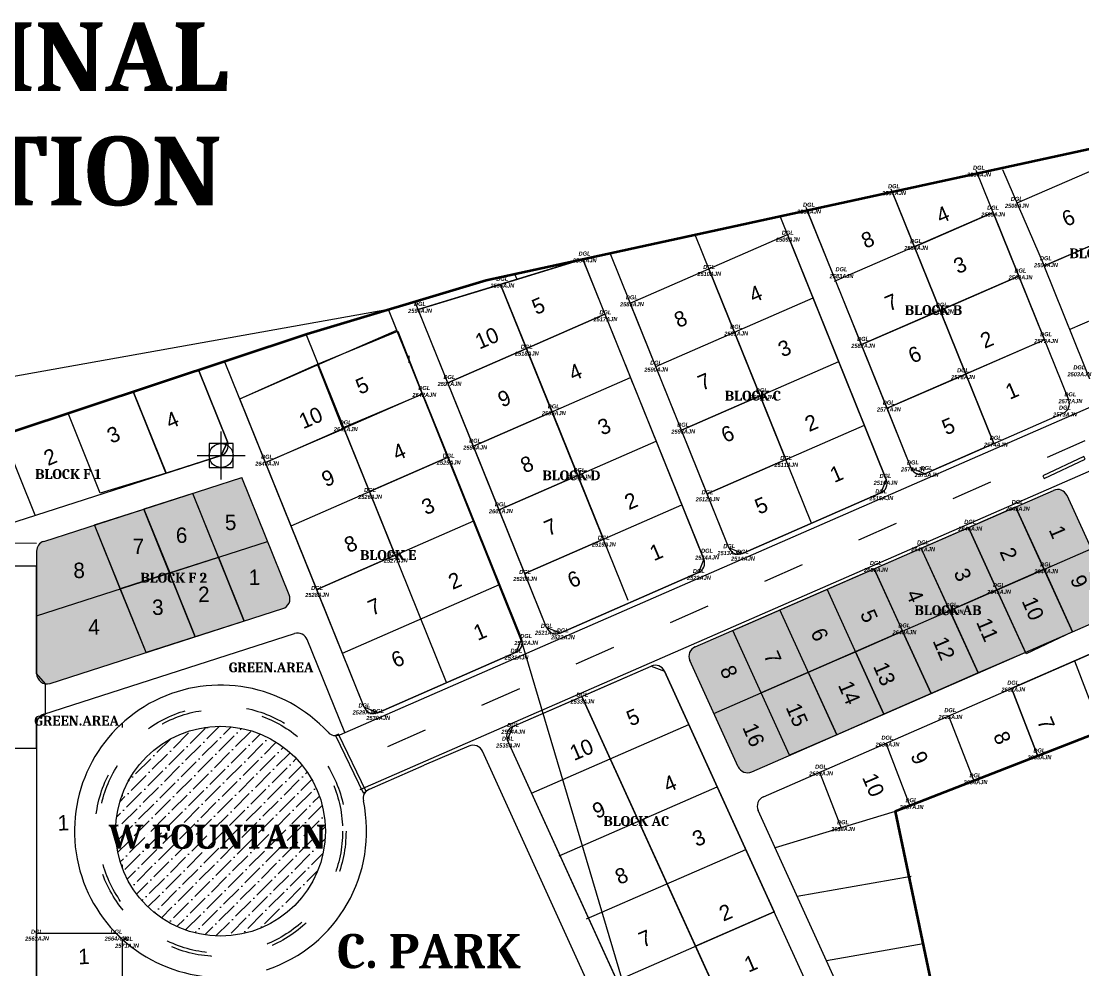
# Model space of a CAD drawing. Header units: metres. Extents: x 527079 to 600981, y 729644 to 782828.
# Drawn here: x 596223.4 to 596532.9, y 731882.8 to 732159.4 of the extents above; entities that cross this region are included whole.
import ezdxf

# ---------------------------------------------------------------- set-up
doc = ezdxf.new("R2010")
doc.units = ezdxf.units.M
doc.header["$MEASUREMENT"] = 0
doc.header["$PDMODE"] = 98
doc.header["$PDSIZE"] = 7
doc.linetypes.add('ACAD_ISO03W100', pattern=[30, 12, -18])
doc.layers.add('KETU_EPE_BOUNDARY', color=7, linetype='Continuous', lineweight=140, true_color=0xffffff)

msp = doc.modelspace()

# ---------------------------------------------------------------- hatches: boundary and pattern name
at = {"true_color": 0x293189}
h = msp.add_hatch(color=177, dxfattribs=at)
h.dxf.hatch_style = 1
h.paths.add_polyline_path([(596009.49974, 731972.44145), (595989.49883, 731972.44145), (595989.35586, 731957.44145), (596009.35677, 731957.44145)], flags=17)
h.paths.add_polyline_path([(596009.64271, 731987.44145), (595989.6418, 731987.44145), (595989.49883, 731972.44145), (596009.49974, 731972.44145)], flags=16)
h.paths.add_polyline_path([(596009.78568, 732002.44145), (595989.78477, 732002.44145), (595989.6418, 731987.44145), (596009.64271, 731987.44145)], flags=16)
h.paths.add_polyline_path([(596009.99298, 732024.19058, 0.374211434), (596007.43553, 732027.18637), (595990.04534, 732029.77927), (595989.78477, 732002.44145), (596009.78568, 732002.44145)], flags=16)
h.paths.add_polyline_path([(595990.04534, 732029.77927), (595973.48224, 732032.24885, 0.455380119), (595970.03996, 732029.31024), (595969.78386, 732002.44145), (595989.78477, 732002.44145)])
h.paths.add_polyline_path([(596009.99298, 732024.19058, 0.374211434), (596007.43553, 732027.18637), (595990.04534, 732029.77927), (595989.78477, 732002.44145), (595989.21289, 731942.44145), (596009.2138, 731942.44145)])
h.paths.add_polyline_path([(596009.2138, 731942.44145), (595989.21289, 731942.44145), (595989.06992, 731927.44145), (596006.09929, 731927.44145, 0.411424723), (596009.09915, 731930.41286)])
h.paths.add_polyline_path([(596057.50192, 731972.44145), (596037.50101, 731972.44145), (596037.35804, 731957.44145), (596057.35895, 731957.44145)])
h.paths.add_polyline_path([(595989.21289, 731942.44145), (595969.21198, 731942.44145), (595969.09788, 731930.47005, 0.417007912), (595972.09774, 731927.44145), (595989.06992, 731927.44145)])
h.paths.add_polyline_path([(595989.35586, 731957.44145), (595969.35495, 731957.44145), (595969.21198, 731942.44145), (595989.21289, 731942.44145)])
h.paths.add_polyline_path([(595989.49883, 731972.44145), (595969.49792, 731972.44145), (595969.35495, 731957.44145), (595989.35586, 731957.44145)])
h.paths.add_polyline_path([(595989.6418, 731987.44145), (595969.64089, 731987.44145), (595969.49792, 731972.44145), (595989.49883, 731972.44145)])
h.paths.add_polyline_path([(595989.78477, 732002.44145), (595969.78386, 732002.44145), (595969.64089, 731987.44145), (595989.6418, 731987.44145)])
h.paths.add_polyline_path([(596009.99298, 732024.19058, 0.374211434), (596007.43553, 732027.18637), (595990.04534, 732029.77927), (595989.35586, 731957.44145), (596009.35677, 731957.44145)], flags=17)
h.paths.add_polyline_path([(596037.35804, 731957.44145), (596017.35713, 731957.44145), (596017.21416, 731942.44145), (596037.21507, 731942.44145)])
h.paths.add_polyline_path([(596037.50101, 731972.44145), (596017.5001, 731972.44145), (596017.35713, 731957.44145), (596037.35804, 731957.44145)])
h.paths.add_polyline_path([(596037.64398, 731987.44145), (596017.64307, 731987.44145), (596017.5001, 731972.44145), (596037.50101, 731972.44145)])
h.paths.add_polyline_path([(596037.78695, 732002.44145), (596017.78604, 732002.44145), (596017.64307, 731987.44145), (596037.64398, 731987.44145)])
h.paths.add_polyline_path([(596057.92704, 732017.04355, 0.374211434), (596055.36959, 732020.03934), (596037.9794, 732022.63224), (596037.64398, 731987.44145), (596057.64489, 731987.44145)])
h.paths.add_polyline_path([(596057.64489, 731987.44145), (596037.64398, 731987.44145), (596037.50101, 731972.44145), (596057.50192, 731972.44145)])
h.paths.add_polyline_path([(596057.35895, 731957.44145), (596037.35804, 731957.44145), (596037.21507, 731942.44145), (596057.21598, 731942.44145)])
h.paths.add_polyline_path([(596057.21598, 731942.44145), (596037.21507, 731942.44145), (596037.0721, 731927.44145), (596054.10147, 731927.44145, 0.411424723), (596057.10133, 731930.41286)])
h.paths.add_polyline_path([(596037.21507, 731942.44145), (596017.21416, 731942.44145), (596017.10006, 731930.47005, 0.417007912), (596020.09992, 731927.44145), (596037.0721, 731927.44145)])
h.paths.add_polyline_path([(596085.21725, 731942.44145), (596065.21634, 731942.44145), (596065.10224, 731930.47005, 0.417007912), (596068.1021, 731927.44145), (596085.07428, 731927.44145)])
h.paths.add_polyline_path([(596105.21816, 731942.44145), (596085.21725, 731942.44145), (596085.07428, 731927.44145), (596102.10365, 731927.44145, 0.411424723), (596105.10351, 731930.41286)])
h.paths.add_polyline_path([(596105.36113, 731957.44145), (596085.36022, 731957.44145), (596085.21725, 731942.44145), (596105.21816, 731942.44145)])
h.paths.add_polyline_path([(596105.5041, 731972.44145), (596085.50319, 731972.44145), (596085.36022, 731957.44145), (596105.36113, 731957.44145)])
h.paths.add_polyline_path([(596105.64707, 731987.44145), (596085.64616, 731987.44145), (596085.50319, 731972.44145), (596105.5041, 731972.44145)])
h.paths.add_polyline_path([(596105.79004, 732002.44145), (596085.78913, 732002.44145), (596085.64616, 731987.44145), (596105.64707, 731987.44145)])
h.paths.add_polyline_path([(596085.78913, 732002.44145), (596065.78823, 732002.44145), (596065.64525, 731987.44145), (596085.64616, 731987.44145)])
h.paths.add_polyline_path([(596085.64616, 731987.44145), (596065.64525, 731987.44145), (596065.50228, 731972.44145), (596085.50319, 731972.44145)])
h.paths.add_polyline_path([(596085.50319, 731972.44145), (596065.50228, 731972.44145), (596065.35931, 731957.44145), (596085.36022, 731957.44145)])
h.paths.add_polyline_path([(596085.36022, 731957.44145), (596065.35931, 731957.44145), (596065.21634, 731942.44145), (596085.21725, 731942.44145)])
h.paths.add_polyline_path([(596037.9794, 732022.63224), (596021.4163, 732025.10182, 0.455380119), (596017.97402, 732022.16321), (596017.78604, 732002.44145), (596037.78695, 732002.44145)])
h.paths.add_polyline_path([(596312.88033, 731742.44145), (596292.88033, 731742.44145), (596292.88033, 731727.44145), (596312.88033, 731727.44145)])
h.paths.add_polyline_path([(596312.88033, 731727.44145), (596292.88033, 731727.44145), (596292.88033, 731712.44145), (596312.88033, 731712.44145)])
h.paths.add_polyline_path([(596312.88033, 731712.44145), (596292.88033, 731712.44145), (596292.88033, 731697.44145), (596312.88033, 731697.44145)])
h.paths.add_polyline_path([(596312.88033, 731697.44145), (596292.88033, 731697.44145), (596292.88033, 731682.44145), (596312.88033, 731682.44145)])
h.paths.add_polyline_path([(596312.88033, 731682.44145), (596292.88033, 731682.44145), (596292.88033, 731667.44145), (596312.88033, 731667.44145)])
h.paths.add_polyline_path([(596312.88033, 731667.44145), (596292.88033, 731667.44145), (596292.88033, 731652.44145), (596312.88033, 731652.44145)])
h.paths.add_polyline_path([(596312.88033, 731652.44145), (596292.88033, 731652.44145), (596292.88033, 731640.44145, 0.414213562), (596295.88033, 731637.44145), (596312.88033, 731637.44145)])
h.paths.add_polyline_path([(596332.88033, 731652.44145), (596312.88033, 731652.44145), (596312.88033, 731637.44145), (596329.88033, 731637.44145, 0.414213562), (596332.88033, 731640.44145)])
h.paths.add_polyline_path([(596332.88033, 731667.44145), (596312.88033, 731667.44145), (596312.88033, 731652.44145), (596332.88033, 731652.44145)])
h.paths.add_polyline_path([(596332.88033, 731682.44145), (596312.88033, 731682.44145), (596312.88033, 731667.44145), (596332.88033, 731667.44145)])
h.paths.add_polyline_path([(596332.88033, 731697.44145), (596312.88033, 731697.44145), (596312.88033, 731682.44145), (596332.88033, 731682.44145)])
h.paths.add_polyline_path([(596332.88033, 731712.44145), (596312.88033, 731712.44145), (596312.88033, 731697.44145), (596332.88033, 731697.44145)])
h.paths.add_polyline_path([(596332.88033, 731727.44145), (596312.88033, 731727.44145), (596312.88033, 731712.44145), (596332.88033, 731712.44145)])
h.paths.add_polyline_path([(596332.88033, 731742.44145), (596312.88033, 731742.44145), (596312.88033, 731727.44145), (596332.88033, 731727.44145)])
h.paths.add_polyline_path([(596312.88033, 731772.44145), (596295.88033, 731772.44145, 0.414213562), (596292.88033, 731769.44145), (596292.88033, 731757.44145), (596312.88033, 731757.44145)])
h.paths.add_polyline_path([(596332.88033, 731769.44145, 0.414213562), (596329.88033, 731772.44145), (596312.88033, 731772.44145), (596312.88033, 731757.44145), (596332.88033, 731757.44145)])
h.paths.add_polyline_path([(596312.88033, 731757.44145), (596292.88033, 731757.44145), (596292.88033, 731742.44145), (596312.88033, 731742.44145)])
h.paths.add_polyline_path([(596332.88033, 731757.44145), (596312.88033, 731757.44145), (596312.88033, 731742.44145), (596332.88033, 731742.44145)])
h.paths.add_polyline_path([(596312.88033, 731795.44145), (596292.88033, 731795.44145), (596292.88033, 731783.44145, 0.414213562), (596295.88033, 731780.44145), (596312.88033, 731780.44145)])
h.paths.add_polyline_path([(596332.88033, 731795.44145), (596312.88033, 731795.44145), (596312.88033, 731780.44145), (596329.88033, 731780.44145, 0.414213562), (596332.88033, 731783.44145)])
h.paths.add_polyline_path([(596332.88033, 731810.44145), (596312.88033, 731810.44145), (596312.88033, 731795.44145), (596332.88033, 731795.44145)])
h.paths.add_polyline_path([(596332.88033, 731825.44145), (596312.88033, 731825.44145), (596312.88033, 731810.44145), (596332.88033, 731810.44145)])
h.paths.add_polyline_path([(596332.88033, 731840.44145), (596312.88033, 731840.44145), (596312.88033, 731825.44145), (596332.88033, 731825.44145)])
h.paths.add_polyline_path([(596332.88033, 731855.44145), (596312.88033, 731855.44145), (596312.88033, 731840.44145), (596332.88033, 731840.44145)])
h.paths.add_polyline_path([(596332.88033, 731869.44145), (596312.88033, 731869.44145), (596312.88033, 731855.44145), (596332.88033, 731855.44145)])
h.paths.add_polyline_path([(596312.88033, 731869.44145), (596292.88033, 731869.44145), (596292.88033, 731855.44145), (596312.88033, 731855.44145)])
h.paths.add_polyline_path([(596312.88033, 731855.44145), (596292.88033, 731855.44145), (596292.88033, 731840.44145), (596312.88033, 731840.44145)])
h.paths.add_polyline_path([(596312.88033, 731840.44145), (596292.88033, 731840.44145), (596292.88033, 731825.44145), (596312.88033, 731825.44145)])
h.paths.add_polyline_path([(596312.88033, 731825.44145), (596292.88033, 731825.44145), (596292.88033, 731810.44145), (596312.88033, 731810.44145)])
h.paths.add_polyline_path([(596312.88033, 731810.44145), (596292.88033, 731810.44145), (596292.88033, 731795.44145), (596312.88033, 731795.44145)])
h.paths.add_polyline_path([(596287.74801, 732026.29277), (596273.43006, 732021.69103), (596280.92844, 732003.0934), (596295.24639, 732007.69515)])
h.paths.add_polyline_path([(596295.24639, 732007.69515), (596280.92844, 732003.0934), (596288.42681, 731984.49578), (596299.67436, 731988.1107, 0.43554702), (596301.53878, 731992.08864)])
h.paths.add_polyline_path([(596280.92844, 732003.0934), (596266.61049, 731998.49166), (596274.10886, 731979.89403), (596288.42681, 731984.49578)])
h.paths.add_polyline_path([(596273.43006, 732021.69103), (596259.11211, 732017.08928), (596266.61049, 731998.49166), (596280.92844, 732003.0934)])
h.paths.add_polyline_path([(596259.11211, 732017.08928), (596244.79416, 732012.48754), (596252.29254, 731993.88991), (596266.61049, 731998.49166)])
h.paths.add_polyline_path([(596266.61049, 731998.49166), (596252.29254, 731993.88991), (596259.79092, 731975.29229), (596274.10886, 731979.89403)])
h.paths.add_polyline_path([(596244.79416, 732012.48754), (596229.96239, 732007.72065, 0.325801543), (596227.88033, 732004.86454), (596227.88033, 731986.04391), (596252.29254, 731993.88991)])
h.paths.add_polyline_path([(596252.29254, 731993.88991), (596227.88033, 731986.04391), (596227.88033, 731969.15165, 0.5085214), (596231.79828, 731966.29554), (596259.79092, 731975.29229)])
h.paths.add_polyline_path([(596618.10631, 732060.29251, 0.402279837), (596614.24518, 732061.82725), (596612.99461, 732061.31815), (596603.1207, 732057.00477), (596611.41403, 732038.8026), (596625.16137, 732044.80808)])
h.paths.add_polyline_path([(596603.1207, 732057.00477), (596589.37336, 732050.99929), (596597.66669, 732032.79712), (596611.41403, 732038.8026)])
h.paths.add_polyline_path([(596589.37336, 732050.99929), (596575.62602, 732044.99381), (596583.91934, 732026.79165), (596597.66669, 732032.79712)])
h.paths.add_polyline_path([(596575.62602, 732044.99381), (596561.87868, 732038.98833), (596570.172, 732020.78617), (596583.91934, 732026.79165)])
h.paths.add_polyline_path([(596561.87868, 732038.98833), (596548.13133, 732032.98285), (596556.42466, 732014.78069), (596570.172, 732020.78617)])
h.paths.add_polyline_path([(596548.13133, 732032.98285), (596537.17651, 732028.19728, 0.418807287), (596535.64747, 732024.2043), (596542.67732, 732008.77521), (596556.42466, 732014.78069)])
h.paths.add_polyline_path([(596556.42466, 732014.78069), (596542.67732, 732008.77521), (596549.74613, 731993.26062, 0.409634711), (596553.67706, 731991.75534), (596564.71799, 731996.57852)])
h.paths.add_polyline_path([(596570.172, 732020.78617), (596556.42466, 732014.78069), (596564.71799, 731996.57852), (596578.46533, 732002.584)])
h.paths.add_polyline_path([(596583.91934, 732026.79165), (596570.172, 732020.78617), (596578.46533, 732002.584), (596592.21267, 732008.58948)])
h.paths.add_polyline_path([(596597.66669, 732032.79712), (596583.91934, 732026.79165), (596592.21267, 732008.58948), (596605.96001, 732014.59496)])
h.paths.add_polyline_path([(596611.41403, 732038.8026), (596597.66669, 732032.79712), (596605.96001, 732014.59496), (596619.70735, 732020.60044)])
h.paths.add_polyline_path([(596628.70849, 732037.02287), (596625.16137, 732044.80808), (596611.41403, 732038.8026), (596619.70735, 732020.60044), (596629.00118, 732024.66041, 0.359555109), (596630.7268, 732028.06924)])
h.paths.add_polyline_path([(596535.3454, 732005.57229), (596521.59806, 731999.56681), (596529.89139, 731981.36465), (596540.84621, 731986.15022, 0.418807287), (596542.37525, 731990.1432)])
h.paths.add_polyline_path([(596521.59806, 731999.56681), (596507.85072, 731993.56133), (596516.14405, 731975.35917), (596529.89139, 731981.36465)])
h.paths.add_polyline_path([(596507.85072, 731993.56133), (596494.10338, 731987.55586), (596502.3967, 731969.35369), (596516.14405, 731975.35917)])
h.paths.add_polyline_path([(596494.10338, 731987.55586), (596480.35604, 731981.55038), (596488.64936, 731963.34821), (596502.3967, 731969.35369)])
h.paths.add_polyline_path([(596480.35604, 731981.55038), (596466.60869, 731975.5449), (596474.90202, 731957.34273), (596488.64936, 731963.34821)])
h.paths.add_polyline_path([(596466.60869, 731975.5449), (596452.86135, 731969.53942), (596461.15468, 731951.33726), (596474.90202, 731957.34273)])
h.paths.add_polyline_path([(596458.31537, 731993.74706), (596444.56803, 731987.74159), (596452.86135, 731969.53942), (596466.60869, 731975.5449)])
h.paths.add_polyline_path([(596472.06271, 731999.75254), (596458.31537, 731993.74706), (596466.60869, 731975.5449), (596480.35604, 731981.55038)])
h.paths.add_polyline_path([(596485.81005, 732005.75802), (596472.06271, 731999.75254), (596480.35604, 731981.55038), (596494.10338, 731987.55586)])
h.paths.add_polyline_path([(596499.55739, 732011.7635), (596485.81005, 732005.75802), (596494.10338, 731987.55586), (596507.85072, 731993.56133)])
h.paths.add_polyline_path([(596535.3454, 732005.57229), (596528.2766, 732021.08688, 0.409634711), (596524.34566, 732022.59217), (596499.55739, 732011.7635), (596507.85072, 731993.56133), (596521.59806, 731999.56681)])
h.paths.add_polyline_path([(596430.82068, 731981.73611), (596419.86586, 731976.95053, 0.418807287), (596418.33682, 731972.95755), (596425.36667, 731957.52846), (596439.11401, 731963.53394)])
h.paths.add_polyline_path([(596444.56803, 731987.74159), (596430.82068, 731981.73611), (596439.11401, 731963.53394), (596452.86135, 731969.53942)])
h.paths.add_polyline_path([(596452.86135, 731969.53942), (596439.11401, 731963.53394), (596447.40734, 731945.33178), (596461.15468, 731951.33726)])
h.paths.add_polyline_path([(596439.11401, 731963.53394), (596425.36667, 731957.52846), (596432.43547, 731942.01387, 0.409634711), (596436.36641, 731940.50859), (596447.40734, 731945.33178)])
h = msp.add_hatch()
h.set_pattern_fill('ANSI36', color=5, scale=20)
h.paths.add_polyline_path([(596312.09229, 731923.21935, 0.834715659), (596252.88033, 731933.97511), (596252.88033, 731933.44145), (596252.68548, 731933.44145, 0.08540723), (596250.92656, 731923.21935, 0.08153795), (596252.53177, 731913.44145), (596252.88033, 731913.44145), (596252.88033, 731912.46358, 0.834715659)])

# ---------------------------------------------------------------- linework, layer by layer
for p, q in [((596560.03397, 732126.48959), (596513.67072, 732106.347)), ((596528.76576, 732048.93645), (596501.80665, 732115.80095)), ((596506.93713, 732036.22057), (596477.02585, 732110.40713)), ((596567.51541, 732107.93397), (596521.64013, 732088.00338)), ((596482.86394, 732029.07169), (596452.24504, 732105.01331)), ((596506.24431, 732103.3723), (596460.36904, 732083.44171)), ((596475.59413, 732025.70861), (596444.63535, 732102.49319)), ((596400.91926, 732077.20734), (596446.75687, 732097.23134)), ((596453.7655, 732012.99273), (596419.85454, 732097.09936)), ((596429.69231, 732005.84385), (596395.07373, 732091.70554)), ((596387.14387, 732089.97952), (596339.15273, 732075.29675)), ((596396.52733, 732066.70648), (596387.14387, 732089.97952)), ((596574.99685, 732089.37835), (596529.12157, 732069.44776)), ((596367.94742, 732084.10641), (596367.31923, 732085.66446)), ((596514.21373, 732085.02868), (596468.33846, 732065.09809)), ((596400.32635, 731990.42839), (596363.1483, 732082.63813)), ((596408.40112, 732058.65069), (596454.23873, 732078.67469)), ((596316.25675, 731951.33182), (596605.78892, 732077.81294)), ((596369.25087, 731979.25293), (596330.50964, 732075.33971)), ((596376.52068, 731982.61601), (596338.37466, 732077.22652)), ((596347.74763, 732053.9795), (596393.58525, 732074.0035)), ((596347.42224, 731966.53705), (596306.4568, 732068.14035)), ((596422.4225, 732002.48077), (596396.52733, 732066.70648)), ((596521.69517, 732066.47306), (596475.8199, 732046.54247)), ((596323.34905, 731959.38817), (596282.6853, 732060.24322)), ((596322.18345, 731935.36956), (596612.59429, 732062.23453)), ((596415.88298, 732040.09403), (596461.72059, 732060.11803)), ((596283.54267, 732036.72293), (596275.07842, 732057.71614)), ((596401.81529, 732053.59118), (596399.53004, 732059.25911)), ((596355.22949, 732035.42285), (596401.0671, 732055.44685)), ((596265.6, 732027.74016), (596256.06122, 732051.39843)), ((596294.576, 732030.75166), (596340.41362, 732050.77566)), ((596246.44455, 732021.76534), (596237.04402, 732045.08073)), ((596486.84725, 732027.44438), (596527.18435, 732045.0655)), ((596423.36484, 732021.53738), (596469.20245, 732041.56138)), ((596227.47686, 732015.32484), (596218.10389, 732038.57187)), ((596362.71135, 732016.86619), (596408.54896, 732036.89019)), ((596200.14738, 732006.54123), (596281.67826, 732032.745)), ((596302.05786, 732012.19501), (596347.89547, 732032.21901)), ((596229.96239, 732007.72065), (596287.74801, 732026.29277)), ((596301.53878, 731992.08864), (596287.74801, 732026.29277)), ((596419.86586, 731976.95053), (596524.34566, 732022.59217)), ((596288.42681, 731984.49578), (596273.43006, 732021.69103)), ((596433.67562, 732004.21654), (596474.01272, 732021.83766)), ((596439.76985, 731933.26533), (596640.5287, 732020.96614)), ((596542.37525, 731990.1432), (596528.2766, 732021.08688)), ((596274.10886, 731979.89403), (596259.11211, 732017.08928)), ((596370.19321, 731998.30954), (596416.03082, 732018.33354)), ((596529.98878, 731981.15089), (596513.40213, 732017.55522)), ((596309.53972, 731993.63835), (596355.37733, 732013.66235)), ((596259.79092, 731975.29229), (596244.79416, 732012.48754)), ((596516.33883, 731974.93166), (596499.55739, 732011.7635)), ((596227.88033, 731986.04391), (596295.24639, 732007.69515)), ((596227.88033, 732004.86454), (596227.88033, 731969.15165)), ((596425.36667, 731957.52846), (596535.3454, 732005.57229)), ((596502.3967, 731969.35369), (596485.81005, 732005.75802)), ((596380.50399, 731980.98869), (596420.84109, 731998.60982)), ((596488.64936, 731963.34821), (596472.06271, 731999.75254)), ((596317.02158, 731975.0817), (596362.85919, 731995.1057)), ((596478.22958, 731928.95476), (596646.512, 731994.423)), ((596474.90202, 731957.34273), (596458.31537, 731993.74706)), ((596474.90202, 731957.34273), (596458.31537, 731993.74706)), ((596231.79828, 731966.29554), (596299.67436, 731988.1107)), ((596436.36641, 731940.50859), (596540.84621, 731986.15022)), ((596461.15468, 731951.33726), (596444.56803, 731987.74159)), ((596229.96239, 731957.30246), (596303.08734, 731980.80459)), ((596317.71472, 731951.96873), (596306.78764, 731979.0703)), ((596447.40734, 731945.33178), (596430.82068, 731981.73611)), ((596327.33236, 731957.76085), (596367.66946, 731975.38197)), ((596432.43547, 731942.01387), (596418.33682, 731972.95755)), ((596530.4569, 731972.88166), (596538.36931, 731952.35139)), ((596366.70947, 731953.72935), (596407.03501, 731971.34542)), ((596454.77631, 731873.6853), (596410.96595, 731969.84013)), ((596512.1116, 731964.86758), (596519.73007, 731945.10002)), ((596429.23728, 731869.44145), (596386.82919, 731962.51858)), ((596227.88033, 731954.44635), (596227.88033, 731756.44145)), ((596252.88033, 731954.74196), (596252.88033, 731953.44145)), ((596372.21028, 731934.30728), (596418.03475, 731954.32554)), ((596493.7663, 731956.8535), (596501.09082, 731937.84864)), ((596276.82585, 731953.44145), (596277.88033, 731953.44145)), ((596353.94177, 731948.03851), (596340.88033, 731942.44598)), ((596400.96451, 731871.19761), (596365.18043, 731949.73637)), ((596475.421, 731948.83942), (596482.45157, 731930.59727)), ((596391.03981, 731873.6853), (596357.85258, 731946.52452)), ((596324.89189, 731935.46148), (596340.88033, 731942.44598)), ((596456.08174, 731940.39113), (596462.48453, 731924.18846)), ((596380.2166, 731915.97974), (596426.32808, 731936.12338)), ((596252.68548, 731933.44145), (596252.88033, 731933.44145)), ((596252.88033, 731933.97511), (596252.88033, 731933.44145)), ((596465.50115, 731869.44145), (596438.2408, 731929.27236)), ((596478.22958, 731928.95476), (596443.21491, 731918.35521)), ((596478.22958, 731928.95476), (596498.72877, 731831.73342)), ((596388.22293, 731897.6522), (596434.62141, 731917.92121)), ((596252.53177, 731913.44145), (596252.88033, 731913.44145)), ((596252.88033, 731913.44145), (596252.88033, 731912.46358)), ((596449.61817, 731904.30136), (596482.89268, 731910.14122)), ((596396.22925, 731879.32466), (596442.91473, 731899.71905)), ((596227.88033, 731893.44145), (596251.06969, 731893.44145)), ((596252.88033, 731891.69673), (596252.88033, 731753.44145)), ((596458.18488, 731885.49918), (596486.34996, 731890.44231))]:
    msp.add_line(p, q)
at = {"color": 1}
for p, q in [((596287.09415, 732049.30831), (596332.93176, 732069.33231)), ((596294.576, 732030.75166), (596340.41362, 732050.77566)), ((596281.67826, 732032.745), (596283.54267, 732036.72293))]:
    msp.add_line(p, q, dxfattribs=at)
at = {"linetype": 'ACAD_ISO03W100'}
msp.add_line((596588.40769, 732061.08058), (596324.15571, 731945.1753), dxfattribs=at)
at = {"color": 1}
for points in [[(596537.09633, 732116.5243), (596560.03397, 732126.48959), (596582.02299, 732071.95197), (596580.44158, 732068.08101), (596540.10448, 732050.45989), (596536.12118, 732052.08721), (596521.64013, 732088.00338), (596544.57777, 732097.96868)], [(596452.56521, 732104.21921), (596477.34602, 732109.61303), (596491.27609, 732075.06338), (596468.33846, 732065.09809)], [(596483.79465, 732093.619), (596506.73229, 732103.5843), (596514.21373, 732085.02868), (596491.27609, 732075.06338)], [(596423.83807, 732087.21934), (596446.75687, 732097.23134), (596475.59413, 732025.70861), (596474.01272, 732021.83766), (596433.67562, 732004.21654), (596429.69231, 732005.84385), (596423.36484, 732021.53738), (596446.28364, 732031.54938)], [(596363.1483, 732082.63813), (596387.14387, 732089.97952), (596393.58525, 732074.0035), (596370.66644, 732063.9915)], [(596491.27609, 732075.06338), (596514.21373, 732085.02868), (596521.69517, 732066.47306), (596498.75753, 732056.50776)], [(596339.15273, 732075.29675), (596363.1483, 732082.63813), (596370.66644, 732063.9915), (596347.74763, 732053.9795)], [(596468.33846, 732065.09809), (596491.27609, 732075.06338), (596498.75753, 732056.50776), (596475.8199, 732046.54247)], [(596347.74763, 732053.9795), (596370.66644, 732063.9915), (596378.1483, 732045.43485), (596355.22949, 732035.42285)], [(596475.8199, 732046.54247), (596498.75753, 732056.50776), (596506.93713, 732036.22057), (596486.84725, 732027.44438), (596482.86394, 732029.07169)], [(596317.49481, 732040.76366), (596340.41362, 732050.77566), (596347.89547, 732032.21901), (596324.97667, 732022.20701)], [(596415.88298, 732040.09403), (596438.80178, 732050.10603), (596446.28364, 732031.54938), (596423.36484, 732021.53738)], [(596355.22949, 732035.42285), (596378.1483, 732045.43485), (596385.63015, 732026.87819), (596362.71135, 732016.86619)], [(596294.576, 732030.75166), (596317.49481, 732040.76366), (596332.45853, 732003.65035), (596309.53972, 731993.63835)], [(596324.97667, 732022.20701), (596347.89547, 732032.21901), (596369.25087, 731979.25293), (596367.66946, 731975.38197), (596327.33236, 731957.76085), (596323.34905, 731959.38817), (596309.53972, 731993.63835), (596332.45853, 732003.65035)], [(596362.71135, 732016.86619), (596385.63015, 732026.87819), (596393.11201, 732008.32154), (596370.19321, 731998.30954)], [(596499.55739, 732011.7635), (596513.30473, 732017.76898), (596521.59806, 731999.56681), (596507.85072, 731993.56133)], [(596512.1116, 731964.86758), (596622.1834, 732012.95206), (596631.56555, 731988.60827), (596519.73007, 731945.10002)], [(596403.6945, 731869.44145), (596400.96451, 731871.19761), (596365.18043, 731949.73637), (596366.70947, 731953.72935), (596386.82919, 731962.51858), (596429.23728, 731869.44145)]]:
    msp.add_lwpolyline(points, close=True, dxfattribs=at)
at = {"color": 0}
msp.add_lwpolyline([(596509.43681, 732116.0924), (596521.64013, 732088.00338)], dxfattribs=at)
at = {"color": 1}
for points in [[(596400.91926, 732077.20734), (596423.83807, 732087.21934), (596438.80178, 732050.10603), (596415.88298, 732040.09403), (596400.91926, 732077.20734)], [(596370.66644, 732063.9915), (596393.58525, 732074.0035), (596422.4225, 732002.48077), (596420.84109, 731998.60982), (596380.50399, 731980.98869), (596376.52068, 731982.61601), (596370.19321, 731998.30954), (596393.11201, 732008.32154), (596370.66644, 732063.9915)], [(596317.21703, 732040.42844), (596309.74823, 732059.33396), (596333.15051, 732069.03548), (596340.37038, 732050.62747), (596316.96808, 732040.67719)], [(596336.36362, 732061.78375), (596336.36362, 732059.7937)], [(596256.06122, 732051.39843), (596275.07842, 732057.71614), (596283.54267, 732036.72293), (596281.67826, 732032.745), (596265.65806, 732027.59616)], [(596287.09415, 732049.30831), (596309.74823, 732059.33396), (596317.21703, 732040.42844), (596294.576, 732030.75166), (596287.09415, 732049.30831)], [(596237.04402, 732045.08073), (596256.06122, 732051.39843), (596265.65806, 732027.59616), (596246.44455, 732021.76534), (596237.04402, 732045.08073)], [(596259.11211, 732017.08928), (596266.76882, 731998.54254), (596280.92844, 732003.0934), (596273.43006, 732021.69103), (596259.11211, 732017.08928)], [(596244.79416, 732012.48754), (596259.11211, 732017.08928), (596266.58997, 731998.54254), (596252.29254, 731993.88991), (596244.79416, 732012.48754)], [(596485.81005, 732005.75802), (596499.55739, 732011.7635), (596507.85072, 731993.56133), (596494.10338, 731987.55586), (596485.81005, 732005.75802)], [(596472.06271, 731999.75254), (596485.81005, 732005.75802)], [(596266.61049, 731998.49166), (596280.92844, 732003.0934), (596288.42681, 731984.49578), (596274.10886, 731979.89403), (596266.61049, 731998.49166)], [(596252.29254, 731993.88991), (596266.58997, 731998.54254), (596274.10886, 731979.89403), (596259.79092, 731975.29229), (596252.29254, 731993.88991)], [(596430.82068, 731981.73611), (596472.06271, 731999.75254), (596480.35604, 731981.55038), (596439.11401, 731963.53394), (596430.82068, 731981.73611)], [(596507.85072, 731993.56133), (596521.59806, 731999.56681), (596529.89139, 731981.36465), (596516.33883, 731974.93166), (596507.85072, 731993.56133)], [(596494.10338, 731987.55586), (596507.85072, 731993.56133), (596516.14405, 731975.35917), (596502.3967, 731969.35369), (596494.10338, 731987.55586)], [(596480.35604, 731981.55038), (596494.10338, 731987.55586), (596502.3967, 731969.35369), (596488.64936, 731963.34821), (596480.35604, 731981.55038)], [(596466.60869, 731975.5449), (596480.35604, 731981.55038), (596488.64936, 731963.34821), (596474.90202, 731957.34273), (596466.60869, 731975.5449)], [(596452.86135, 731969.53942), (596466.60869, 731975.5449), (596474.90202, 731957.34273), (596461.15468, 731951.33726)], [(596386.82919, 731962.51858), (596407.03501, 731971.34542), (596410.96595, 731969.84013), (596442.91473, 731899.71905), (596420.0025, 731889.70992), (596386.82919, 731962.51858)], [(596439.11401, 731963.53394), (596452.86135, 731969.53942), (596461.15468, 731951.33726), (596447.40734, 731945.33178), (596439.11401, 731963.53394)], [(596227.88033, 731893.44145), (596251.06969, 731893.44145), (596252.88033, 731891.69673), (596252.88033, 731873.44145), (596277.88033, 731873.44145), (596277.88033, 731813.44145), (596252.88033, 731813.44145), (596252.88033, 731753.44145), (596230.88033, 731753.44145), (596227.88033, 731756.44145), (596227.88033, 731893.44145)]]:
    msp.add_lwpolyline(points, dxfattribs=at)
at = {"color": 114, "true_color": 0x139b48}
for points in [[(596227.88033, 732007.05149), (596113.84214, 732007.86916), (596116.10428, 731927.44145), (596079.88033, 731919.44145), (596079.88033, 731894.44145), (596099.88033, 731869.44145), (596199.88033, 731869.44145), (596228.60113, 731754.49075), (596277.88033, 731756.44145), (596277.88033, 731873.44145), (596292.88033, 731783.44145), (596329.88033, 731783.44145), (596332.88033, 731869.44145), (596401.4153, 731870.49075), (596369.46839, 731978.15809), (596330.50964, 732075.33971), (596138.62039, 732040.99135)], [(596219.88033, 732000.36498), (596219.88033, 731947.44145), (596227.88033, 731947.44145), (596227.88033, 731954.44635), (596228.06292, 731955.47698), (596228.4561, 731956.21357), (596230.50721, 731957.47757), (596230.52091, 731966.17326), (596227.88033, 731969.15165), (596227.88033, 732000.5), (596219.88033, 732000.5)]]:
    msp.add_lwpolyline(points, dxfattribs=at)
for points in [[(596521.64737, 732026.04243), (596533.55651, 732031.65088), (596533.1771, 732032.45653), (596521.26796, 732026.84809)], [(596315.06045, 731951.12912), (596323.12847, 731934.41974), (596323.93412, 731934.79915), (596315.86611, 731951.50853)]]:
    msp.add_lwpolyline(points, close=True)
at = {"linetype": 'ACAD_ISO03W100'}
for radius in [36.58286, 35.58286]:
    msp.add_circle((596281.50943, 731923.21935), radius, dxfattribs=at)
msp.add_circle((596281.50943, 731923.21935), 30.58286)
for centre, radius, start, end in [((596525.9834, 732047.81463), 3, 293.597943, 21.9588017), ((596280.76031, 732035.60111), 3, 287.8172423, 21.9588017), ((596485.6463, 732030.19351), 3, 201.9588017, 293.597943), ((596472.81177, 732024.58679), 3, 293.597943, 21.9588017), ((596525.54661, 732019.84303), 3, 24.4951059, 113.597943), ((596230.88033, 732004.86454), 3, 107.8172423, 180), ((596432.47467, 732006.96567), 3, 201.9588017, 293.597943), ((596419.64014, 732001.35895), 3, 293.597943, 21.9588017), ((596298.75642, 731990.96682), 3, 287.8172423, 21.9588017), ((596379.30304, 731983.73783), 3, 201.9588017, 293.597943), ((596304.00528, 731977.94848), 3, 21.9588017, 107.8172423), ((596366.46851, 731978.13111), 3, 293.597943, 21.9588017), ((596421.06681, 731974.2014), 3, 113.597943, 204.4951059), ((596408.23596, 731968.59629), 3, 24.4951059, 113.597943), ((596230.88033, 731969.15165), 3, 180, 287.8172423), ((596281.50943, 731923.21935), 42.58286, 42.613079, 265.1110761), ((596230.88033, 731954.44635), 3, 107.8172423, 180), ((596326.13141, 731960.50999), 3, 201.9588017, 293.597943), ((596315.0558, 731954.08095), 3, 222.613079, 293.597943), ((596367.91042, 731950.98022), 3, 113.597943, 204.4951059), ((596355.12259, 731945.28068), 3, 24.4951059, 113.1792164), ((596435.16546, 731943.25772), 3, 204.4951059, 293.597943), ((596326.09284, 731932.71235), 3, 113.597943, 192.0202978), ((596440.97079, 731930.5162), 3, 113.597943, 204.4951059), ((596281.50943, 731923.21935), 42.58286, 288.3771071, 12.0202978)]:
    msp.add_arc(centre, radius, start, end)
at = {"color": 114, "true_color": 0x139b48}
msp.add_point((596281.67826, 732032.745), dxfattribs=at)
at = {"layer": 'KETU_EPE_BOUNDARY', "color": 1}
msp.add_lwpolyline([(596661.39447, 732043.97265), (596636.331, 732039.588), (596646.512, 731994.423), (596478.22958, 731928.95476), (596493.50323, 731855.81055), (596498.72877, 731831.73342), (596443.76147, 731831.60112), (596465.49703, 731568.67444), (596272.11165, 731605.78685), (596050.33586, 731604.44145), (596045.33786, 731807.59367), (595980.68007, 731808.7107), (595935.38328, 731855.65373), (595934.56718, 731981.81685), (595937.43571, 732070.98822), (596198.05787, 732032.12915), (596306.76649, 732068.24323), (596358.98307, 732083.85), (596611.2466, 732138.75801), (596637.93624, 732144.93908), (596688.439, 732048.834)], close=True, dxfattribs=at)

# ---------------------------------------------------------------- texts
at = {"insert": (596089.34078, 732159.03643), "char_height": 20, "width": 254.770542, "attachment_point": 1}
msp.add_mtext('\\A1;\\pxqc;{\\fCambria|b1|i0|c0|p18;ORIGINAL POSITION}', dxfattribs=at)
at = {"color": 5, "char_height": 1.2, "width": 278.2584131, "attachment_point": 2, "rotation": 0.6991952}
for s, insert in [('\\pxt115;{\\fArial Narrow|b1|i1|c0|p34;DGL\\P2586AJN}', (596502.60747, 732117.25815)), ('\\pxt115;{\\fArial Narrow|b1|i1|c0|p34;DGL\\P2587AJN}', (596477.82666, 732111.86433)), ('\\pxt115;{\\fArial Narrow|b1|i1|c0|p34;DGL\\P2588AJN}', (596453.04585, 732106.47051)), ('\\pxt115;{\\fArial Narrow|b1|i1|c0|p34;DGL\\P2508AJN}', (596513.62512, 732108.16735)), ('\\pxt115;{\\fArial Narrow|b1|i1|c0|p34;DGL\\P2585AJN}', (596506.72496, 732105.6236)), ('\\pxt115;{\\fArial Narrow|b1|i1|c0|p34;DGL\\P2509AJN}', (596446.85644, 732098.30966)), ('\\pxt115;{\\fArial Narrow|b1|i1|c0|p34;DGL\\P2584AJN}', (596484.27529, 732095.8703)), ('\\pxt115;{\\fArial Narrow|b1|i1|c0|p34;DGL\\P2594AJN}', (596387.62452, 732092.23081)), ('\\pt138;{\\fArial Narrow|b1|i1|c0|p34;DGL\\P2504AJN}', (596522.11789, 732090.86612)), ('\\pxt115;{\\fArial Narrow|b1|i1|c0|p34;DGL\\P2510AJN}', (596423.93763, 732088.29766)), ('\\pxt115;{\\fArial Narrow|b1|i1|c0|p34;DGL\\P2583AJN}', (596462.51556, 732087.65399)), ('\\pxt115;{\\fArial Narrow|b1|i1|c0|p34;DGL\\P2580AJN}', (596514.69437, 732087.27998)), ('\\pxt115;{\\fArial Narrow|b1|i1|c0|p34;DGL\\P2595AJN}', (596363.62894, 732084.88943)), ('\\pxt115;{\\fArial Narrow|b1|i1|c0|p34;DGL\\P2589AJN}', (596401.3999, 732079.45864)), ('\\pxt115;{\\fArial Narrow|b1|i1|c0|p34;DGL\\P2596AJN}', (596339.63337, 732077.54805)), ('\\pxt115;{\\fArial Narrow|b1|i1|c0|p34;DGL\\P2517AJN}', (596393.68481, 732075.08182)), ('\\pxt115;{\\fArial Narrow|b1|i1|c0|p34;DGL\\P2581AJN}', (596491.75673, 732077.31468)), ('\\pxt115;{\\fArial Narrow|b1|i1|c0|p34;DGL\\P2591AJN}', (596431.80057, 732070.91398)), ('\\pxt115;{\\fArial Narrow|b1|i1|c0|p34;DGL\\P2579AJN}', (596522.17581, 732068.72435)), ('\\pxt115;{\\fArial Narrow|b1|i1|c0|p34;DGL\\P2582AJN}', (596468.8191, 732067.34939)), ('\\pxt115;{\\fArial Narrow|b1|i1|c0|p34;DGL\\P2518AJN}', (596370.766, 732065.06982)), ('\\pxt115;{\\fArial Narrow|b1|i1|c0|p34;DGL\\P2590AJN}', (596408.48072, 732060.41018)), ('\\pxt115;{\\fArial Narrow|b1|i1|c0|p34;DGL\\P2578AJN}', (596497.95415, 732058.20121)), ('\\pt138;{\\fArial Narrow|b1|i1|c0|p34;DGL\\P2503AJN}', (596531.85542, 732059.04212)), ('\\pxt115;{\\fArial Narrow|b1|i1|c0|p34;DGL\\P2597AJN}', (596348.22827, 732056.2308)), ('\\pxt115;{\\fArial Narrow|b1|i1|c0|p34;DGL\\P2642AJN}', (596340.89426, 732053.02696)), ('\\pxt115;{\\fArial Narrow|b1|i1|c0|p34;DGL\\P2592AJN}', (596439.28243, 732052.35733)), ('\\pxt115;{\\fArial Narrow|b1|i1|c0|p34;DGL\\P2572AJN}', (596529.2464, 732051.18774)), ('\\pxt115;{\\fArial Narrow|b1|i1|c0|p34;DGL\\P2599AJN}', (596378.62894, 732047.68614)), ('\\pxt115;{\\fArial Narrow|b1|i1|c0|p34;DGL\\P2577AJN}', (596476.30054, 732048.79377)), ('\\pxt115;{\\fArial Narrow|b1|i1|c0|p34;DGL\\P2573AJN}', (596527.66499, 732047.31679)), ('\\pxt115;{\\fArial Narrow|b1|i1|c0|p34;DGL\\P2641AJN}', (596317.97545, 732043.01496)), ('\\pxt115;{\\fArial Narrow|b1|i1|c0|p34;DGL\\P2593AJN}', (596416.36362, 732042.34533)), ('\\pxt115;{\\fArial Narrow|b1|i1|c0|p34;DGL\\P2574AJN}', (596507.49644, 732038.50623)), ('\\pxt115;{\\fArial Narrow|b1|i1|c0|p34;DGL\\P2598AJN}', (596355.71013, 732037.67414)), ('\\pxt115;{\\fArial Narrow|b1|i1|c0|p34;DGL\\P2640AJN}', (596295.05665, 732033.00296)), ('\\pxt115;{\\fArial Narrow|b1|i1|c0|p34;DGL\\P2525AJN}', (596347.99503, 732033.29733)), ('\\pxt115;{\\fArial Narrow|b1|i1|c0|p34;DGL\\P2511AJN}', (596446.3832, 732032.6277)), ('\\pxt115;{\\fArial Narrow|b1|i1|c0|p34;DGL\\P2600AJN}', (596386.1108, 732029.12949)), ('\\pxt115;{\\fArial Narrow|b1|i1|c0|p34;DGL\\P2576AJN}', (596483.34458, 732031.32299)), ('\\pxt115;{\\fArial Narrow|b1|i1|c0|p34;DGL\\P2575AJN}', (596487.32789, 732029.69567)), ('\\pxt115;{\\fArial Narrow|b1|i1|c0|p34;DGL\\P2516AJN}', (596475.3576, 732027.40171)), ('\\pxt115;{\\fArial Narrow|b1|i1|c0|p34;DGL\\P2526AJN}', (596325.07623, 732023.28533)), ('\\pxt115;{\\fArial Narrow|b1|i1|c0|p34;DGL\\P2512AJN}', (596423.4644, 732022.6157)), ('\\pxt115;{\\fArial Narrow|b1|i1|c0|p34;DGL\\P2515AJN}', (596474.11228, 732022.91598)), ('\\pxt115;{\\fArial Narrow|b1|i1|c0|p34;DGL\\P2643AJN}', (596513.88277, 732019.80652)), ('\\pxt115;{\\fArial Narrow|b1|i1|c0|p34;DGL\\P2601AJN}', (596363.19199, 732019.11749)), ('\\pxt115;{\\fArial Narrow|b1|i1|c0|p34;DGL\\P2646AJN}', (596500.03803, 732014.0148)), ('\\pxt115;{\\fArial Narrow|b1|i1|c0|p34;DGL\\P2519AJN}', (596393.21157, 732009.39986)), ('\\pxt115;{\\fArial Narrow|b1|i1|c0|p34;DGL\\P2513AJN}', (596429.79187, 732006.92217)), ('\\pxt115;{\\fArial Narrow|b1|i1|c0|p34;DGL\\P2647AJN}', (596486.29069, 732008.00932)), ('\\pxt115;{\\fArial Narrow|b1|i1|c0|p34;DGL\\P2527AJN}', (596332.55809, 732004.72868)), ('\\pxt115;{\\fArial Narrow|b1|i1|c0|p34;DGL\\P2524AJN}', (596423.31743, 732005.60242)), ('\\pxt115;{\\fArial Narrow|b1|i1|c0|p34;DGL\\P2514AJN}', (596433.77518, 732005.29486)), ('\\pxt115;{\\fArial Narrow|b1|i1|c0|p34;DGL\\P2650AJN}', (596472.54335, 732002.00384)), ('\\pxt115;{\\fArial Narrow|b1|i1|c0|p34;DGL\\P2644AJN}', (596522.17609, 732001.60435)), ('\\pxt115;{\\fArial Narrow|b1|i1|c0|p34;DGL\\P2520AJN}', (596370.29277, 731999.38786)), ('\\pxt115;{\\fArial Narrow|b1|i1|c0|p34;DGL\\P2523AJN}', (596420.94065, 731999.68814)), ('\\pxt115;{\\fArial Narrow|b1|i1|c0|p34;DGL\\P2528AJN}', (596309.63928, 731994.71668)), ('\\pxt115;{\\fArial Narrow|b1|i1|c0|p34;DGL\\P2645AJN}', (596508.42875, 731995.59888)), ('\\pxt115;{\\fArial Narrow|b1|i1|c0|p34;DGL\\P2648AJN}', (596494.58402, 731989.80715)), ('\\pxt115;{\\fArial Narrow|b1|i1|c0|p34;DGL\\P2521AJN}', (596376.62024, 731983.69433)), ('\\pxt115;{\\fArial Narrow|b1|i1|c0|p34;DGL\\P2522AJN}', (596381.275, 731982.36034)), ('\\pxt115;{\\fArial Narrow|b1|i1|c0|p34;DGL\\P2649AJN}', (596480.83668, 731983.80167)), ('\\pxt115;{\\fArial Narrow|b1|i1|c0|p34;DGL\\P2532AJN}', (596370.59511, 731980.71718)), ('\\pxt115;{\\fArial Narrow|b1|i1|c0|p34;DGL\\P2531AJN}', (596367.76902, 731976.4603)), ('\\pxt115;{\\fArial Narrow|b1|i1|c0|p34;DGL\\P2632AJN}', (596512.59225, 731967.11888)), ('\\pxt115;{\\fArial Narrow|b1|i1|c0|p34;DGL\\P2533AJN}', (596386.9718, 731963.61571)), ('\\pxt115;{\\fArial Narrow|b1|i1|c0|p34;DGL\\P2529AJN}', (596323.44861, 731960.46649)), ('\\pxt115;{\\fArial Narrow|b1|i1|c0|p34;DGL\\P2530AJN}', (596327.43192, 731958.83918)), ('\\pxt115;{\\fArial Narrow|b1|i1|c0|p34;DGL\\P2635AJN}', (596494.24695, 731959.1048)), ('\\pxt115;{\\fArial Narrow|b1|i1|c0|p34;DGL\\P2534AJN}', (596366.80903, 731954.80767)), ('\\pxt115;{\\fArial Narrow|b1|i1|c0|p34;DGL\\P2636AJN}', (596475.90165, 731951.09072)), ('\\pxt115;{\\fArial Narrow|b1|i1|c0|p34;DGL\\P2535AJN}', (596365.27999, 731950.81469)), ('\\pxt115;{\\fArial Narrow|b1|i1|c0|p34;DGL\\P2633AJN}', (596520.21071, 731947.35132)), ('\\pxt115;{\\fArial Narrow|b1|i1|c0|p34;DGL\\P2639AJN}', (596456.56238, 731942.64243)), ('\\pxt115;{\\fArial Narrow|b1|i1|c0|p34;DGL\\P2634AJN}', (596501.57146, 731940.09994)), ('\\pxt115;{\\fArial Narrow|b1|i1|c0|p34;DGL\\P2637AJN}', (596482.93221, 731932.84857)), ('\\pxt115;{\\fArial Narrow|b1|i1|c0|p34;DGL\\P2638AJN}', (596462.96517, 731926.43976)), ('\\pxt115;{\\fArial Narrow|b1|i1|c0|p34;DGL\\P2563AJN}', (596227.97989, 731894.51978)), ('\\pxt115;{\\fArial Narrow|b1|i1|c0|p34;DGL\\P2564AJN}', (596251.16925, 731894.51978)), ('\\pxt115;{\\fArial Narrow|b1|i1|c0|p34;DGL\\P2571AJN}', (596254.22904, 731892.4278))]:
    msp.add_mtext(s, dxfattribs=dict(at, insert=insert))
at = {"char_height": 4.5017338, "attachment_point": 1}
for s, insert, rotation in [('{\\fCentury Gothic|b0|i0|c0|p34;4}', (596489.62334, 732104.41974), 23.1752424), ('{\\fCentury Gothic|b0|i0|c0|p34;6}', (596526.23832, 732103.4897), 23.1752424), ('{\\fCentury Gothic|b0|i0|c0|p34;8}', (596467.75481, 732097.13106), 23.1752424), ('{\\fCentury Gothic|b0|i0|c0|p34;3}', (596494.66746, 732089.71584), 23.1752424), ('{\\fCentury Gothic|b0|i0|c0|p34;4}', (596435.07112, 732081.29566), 23.1752424), ('{\\fCentury Gothic|b0|i0|c0|p34;5}', (596371.7322, 732077.81811), 23.1752424), ('{\\fCentury Gothic|b0|i0|c0|p34;7}', (596474.65531, 732078.82271), 23.1752424), ('{\\fCentury Gothic|b0|i0|c0|p34;8}', (596413.20259, 732074.00698), 23.1752424), ('{\\fCentury Gothic|b0|i0|c0|p34;10}', (596355.19942, 732067.74815), 23.1752424), ('{\\fCentury Gothic|b0|i0|c0|p34;2}', (596502.46987, 732067.96988), 23.1752424), ('{\\fCentury Gothic|b0|i0|c0|p34;3}', (596443.51243, 732065.45065), 23.1752424), ('{\\fCentury Gothic|b0|i0|c0|p34;6}', (596481.46079, 732063.62252), 23.1752424), ('{\\fCentury Gothic|b0|i0|c0|p34;4}', (596382.50264, 732058.50195), 23.1752424), ('{\\fCentury Gothic|b0|i0|c0|p34;7}', (596420.10309, 732055.69862), 23.1752424), ('{\\fCentury Gothic|b0|i0|c0|p34;5}', (596320.36561, 732054.59337), 23.1752424), ('{\\fCentury Gothic|b0|i0|c0|p34;1}', (596509.79337, 732053.09778), 23.1752424), ('{\\fCentury Gothic|b0|i0|c0|p34;9}', (596361.79956, 732050.83134), 23.1752424), ('{\\fCentury Gothic|b0|i0|c0|p34;4}', (596264.9758, 732044.53292), 23.1752424), ('{\\fCentury Gothic|b0|i0|c0|p34;10}', (596303.83283, 732044.52341), 23.1752424), ('{\\fCentury Gothic|b0|i0|c0|p34;2}', (596451.31484, 732043.70469), 23.1752424), ('{\\fCentury Gothic|b0|i0|c0|p34;3}', (596247.88518, 732040.26377), 23.1752424), ('{\\fCentury Gothic|b0|i0|c0|p34;3}', (596390.94395, 732042.65694), 23.1752424), ('{\\fCentury Gothic|b0|i0|c0|p34;6}', (596426.90857, 732040.49843), 23.1752424), ('{\\fCentury Gothic|b0|i0|c0|p34;5}', (596491.26482, 732042.73075), 23.1752424), ('{\\fCentury Gothic|b0|i0|c0|p34;2}', (596229.43508, 732033.76301), 23.1752424), ('{\\fCentury Gothic|b0|i0|c0|p34;4}', (596331.13605, 732035.27721), 23.1752424), ('{\\fCentury Gothic|b0|i0|c0|p34;8}', (596368.3998, 732031.62074), 23.1752424), ('{\\fCentury Gothic|b0|i0|c0|p34;9}', (596310.43297, 732027.6066), 23.1752424), ('{\\fCentury Gothic|b0|i0|c0|p34;1}', (596458.63833, 732028.83259), 23.1752424), ('{\\fCentury Gothic|b0|i0|c0|p34;3}', (596339.57736, 732019.4322), 23.1752424), ('{\\fCentury Gothic|b0|i0|c0|p34;2}', (596398.74636, 732020.91098), 23.1752424), ('{\\fCentury Gothic|b0|i0|c0|p34;5}', (596436.7126, 732019.60667), 23.1752424), ('{\\fCentury Gothic|b0|i0|c0|p34;5}', (596282.72236, 732015.47239), 1.358788), ('{\\fCentury Gothic|b0|i0|c0|p34;7}', (596375.3003, 732013.31238), 23.1752424), ('{\\fCentury Gothic|b0|i0|c0|p34;6}', (596268.43294, 732011.72239), 1.358788), ('{\\fCentury Gothic|b0|i0|c0|p34;1}', (596527.01004, 732012.88116), 293.1752424), ('{\\fCentury Gothic|b0|i0|c0|p34;7}', (596255.87557, 732008.47239), 1.358788), ('{\\fCentury Gothic|b0|i0|c0|p34;8}', (596317.03321, 732008.39599), 23.1752424), ('{\\fCentury Gothic|b0|i0|c0|p34;1}', (596406.06985, 732006.03888), 23.1752424), ('{\\fCentury Gothic|b0|i0|c0|p34;2}', (596512.66998, 732006.47148), 293.1752424), ('{\\fCentury Gothic|b0|i0|c0|p34;8}', (596238.55506, 732001.47239), 1.358788), ('{\\fCentury Gothic|b0|i0|c0|p34;1}', (596289.65056, 731999.47239), 1.358788), ('{\\fCentury Gothic|b0|i0|c0|p34;2}', (596347.37977, 731997.68624), 23.1752424), ('{\\fCentury Gothic|b0|i0|c0|p34;6}', (596382.10577, 731998.11219), 23.1752424), ('{\\fCentury Gothic|b0|i0|c0|p34;3}', (596499.29228, 732000.41423), 293.1752424), ('{\\fCentury Gothic|b0|i0|c0|p34;9}', (596533.23701, 731998.48622), 293.1752424), ('{\\fCentury Gothic|b0|i0|c0|p34;2}', (596274.92813, 731994.47239), 1.358788), ('{\\fCentury Gothic|b0|i0|c0|p34;4}', (596485.39202, 731994.25255), 293.1752424), ('{\\fCentury Gothic|b0|i0|c0|p34;10}', (596519.12772, 731992.11566), 293.1752424), ('{\\fCentury Gothic|b0|i0|c0|p34;3}', (596261.50473, 731990.72239), 1.358788), ('{\\fCentury Gothic|b0|i0|c0|p34;7}', (596323.9337, 731990.08764), 23.1752424), ('{\\fCentury Gothic|b0|i0|c0|p34;5}', (596472.01432, 731988.40418), 293.1752424), ('{\\fCentury Gothic|b0|i0|c0|p34;11}', (596505.85456, 731985.95399), 293.1752424), ('{\\fCentury Gothic|b0|i0|c0|p34;4}', (596242.88519, 731984.97239), 1.358788), ('{\\fCentury Gothic|b0|i0|c0|p34;1}', (596354.70326, 731982.81414), 23.1752424), ('{\\fCentury Gothic|b0|i0|c0|p34;6}', (596457.59149, 731982.97355), 293.1752424), ('{\\fCentury Gothic|b0|i0|c0|p34;12}', (596493.16743, 731980.48854), 293.1752424), ('{\\fCentury Gothic|b0|i0|c0|p34;6}', (596330.73918, 731974.88745), 23.1752424), ('{\\fCentury Gothic|b0|i0|c0|p34;7}', (596443.90024, 731976.28969), 293.1752424), ('{\\fCentury Gothic|b0|i0|c0|p34;8}', (596431.12196, 731972.08501), 293.1752424), ('{\\fCentury Gothic|b0|i0|c0|p34;13}', (596475.81826, 731973.07364), 293.1752424), ('{\\fCentury Gothic|b0|i0|c0|p34;14}', (596465.58874, 731967.59547), 293.1752424), ('{\\fCentury Gothic|b0|i0|c0|p34;5}', (596399.30992, 731957.85647), 23.1752424), ('{\\fCentury Gothic|b0|i0|c0|p34;15}', (596450.32983, 731961.12049), 293.1752424), ('{\\fCentury Gothic|b0|i0|c0|p34;16}', (596437.68372, 731955.27211), 293.1752424), ('{\\fCentury Gothic|b0|i0|c0|p34;7}', (596523.58348, 731957.06964), 293.1752424), ('{\\fCentury Gothic|b0|i0|c0|p34;8}', (596510.8052, 731952.86496), 293.1752424), ('{\\fCentury Gothic|b0|i0|c0|p34;10}', (596382.77714, 731947.78652), 23.1752424), ('{\\fCentury Gothic|b0|i0|c0|p34;9}', (596486.71248, 731947.04529), 293.1752424), ('{\\fCentury Gothic|b0|i0|c0|p34;4}', (596410.08036, 731938.54032), 23.1752424), ('{\\fCentury Gothic|b0|i0|c0|p34;10}', (596472.6032, 731940.67473), 293.1752424), ('{\\fCentury Gothic|b0|i0|c0|p34;9}', (596389.37728, 731930.86971), 23.1752424), ('{\\fCentury Gothic|b0|i0|c0|p34;1}', (596233.95703, 731927.88239), 1.358788), ('{\\fCentury Gothic|b0|i0|c0|p34;3}', (596418.52166, 731922.69531), 23.1752424), ('{\\fCentury Gothic|b0|i0|c0|p34;8}', (596395.97751, 731911.6591), 23.1752424), ('{\\fCentury Gothic|b0|i0|c0|p34;2}', (596426.32408, 731900.94935), 23.1752424), ('{\\fCentury Gothic|b0|i0|c0|p34;7}', (596402.87801, 731893.35075), 23.1752424), ('{\\fCentury Gothic|b0|i0|c0|p34;1}', (596239.96026, 731888.90521), 1.358788), ('{\\fCentury Gothic|b0|i0|c0|p34;1}', (596433.64757, 731886.07725), 23.1752424)]:
    msp.add_mtext_dynamic_manual_height_columns(s, width=7.3482261, gutter_width=22.50867, heights=[4.50173], dxfattribs=dict(at, insert=insert, rotation=rotation))
at = {"attachment_point": 1}
for s, heights, insert, char_height in [('{\\fCambria|b1|i0|c0|p18;BLOCK A}', [-2.90804], (596528.9995, 732093.12095), 2.856), ('{\\fCambria|b1|i0|c0|p18;BLOCK B}', [-2.90804], (596480.99601, 732076.56271), 2.856), ('{\\fCambria|b1|i0|c0|p18;BLOCK C}', [-2.90804], (596428.5217, 732051.60536), 2.856), ('{\\fCambria|b1|i0|c0|p18;BLOCK F 1}', [2.90804], (596227.46653, 732028.77408), 2.856), ('{\\fCambria|b1|i0|c0|p18;BLOCK D}', [-2.90804], (596375.35007, 732028.37752), 2.856), ('{\\fCambria|b1|i0|c0|p18;BLOCK E}', [-2.90804], (596322.17844, 732005.14968), 2.856), ('{\\fCambria|b1|i0|c0|p18;BLOCK F 2}', [2.90804], (596258.1529, 731998.54254), 2.856), ('{\\fCambria|b1|i0|c0|p18;BLOCK AB}', [-2.90804], (596483.82329, 731989.05518), 2.856), ('{\\fCambria|b1|i0|c0|p18;GREEN.AREA}', [-2.90804], (596283.90513, 731972.3968), 2.856), ('{\\fCambria|b1|i0|c0|p18;GREEN.AREA}', [-2.90804], (596227.22597, 731956.85382), 2.856), ('{\\fCambria|b1|i0|c0|p18;BLOCK AC}', [-2.90804], (596393.13576, 731927.61357), 2.856), ('{\\fCambria|b1|i0|c0|p18;W.FOUNTAIN}', [-7.12755], (596248.8947, 731925.09668), 7), ('{\\fCambria|b1|i0|c0|p18;C. PARK}', [-10.18222], (596315.51917, 731893.26002), 10)]:
    msp.add_mtext_dynamic_manual_height_columns(s, width=208.2160618, gutter_width=1, heights=heights, dxfattribs=dict(at, insert=insert, char_height=char_height))

doc.saveas('drawing.dxf')
